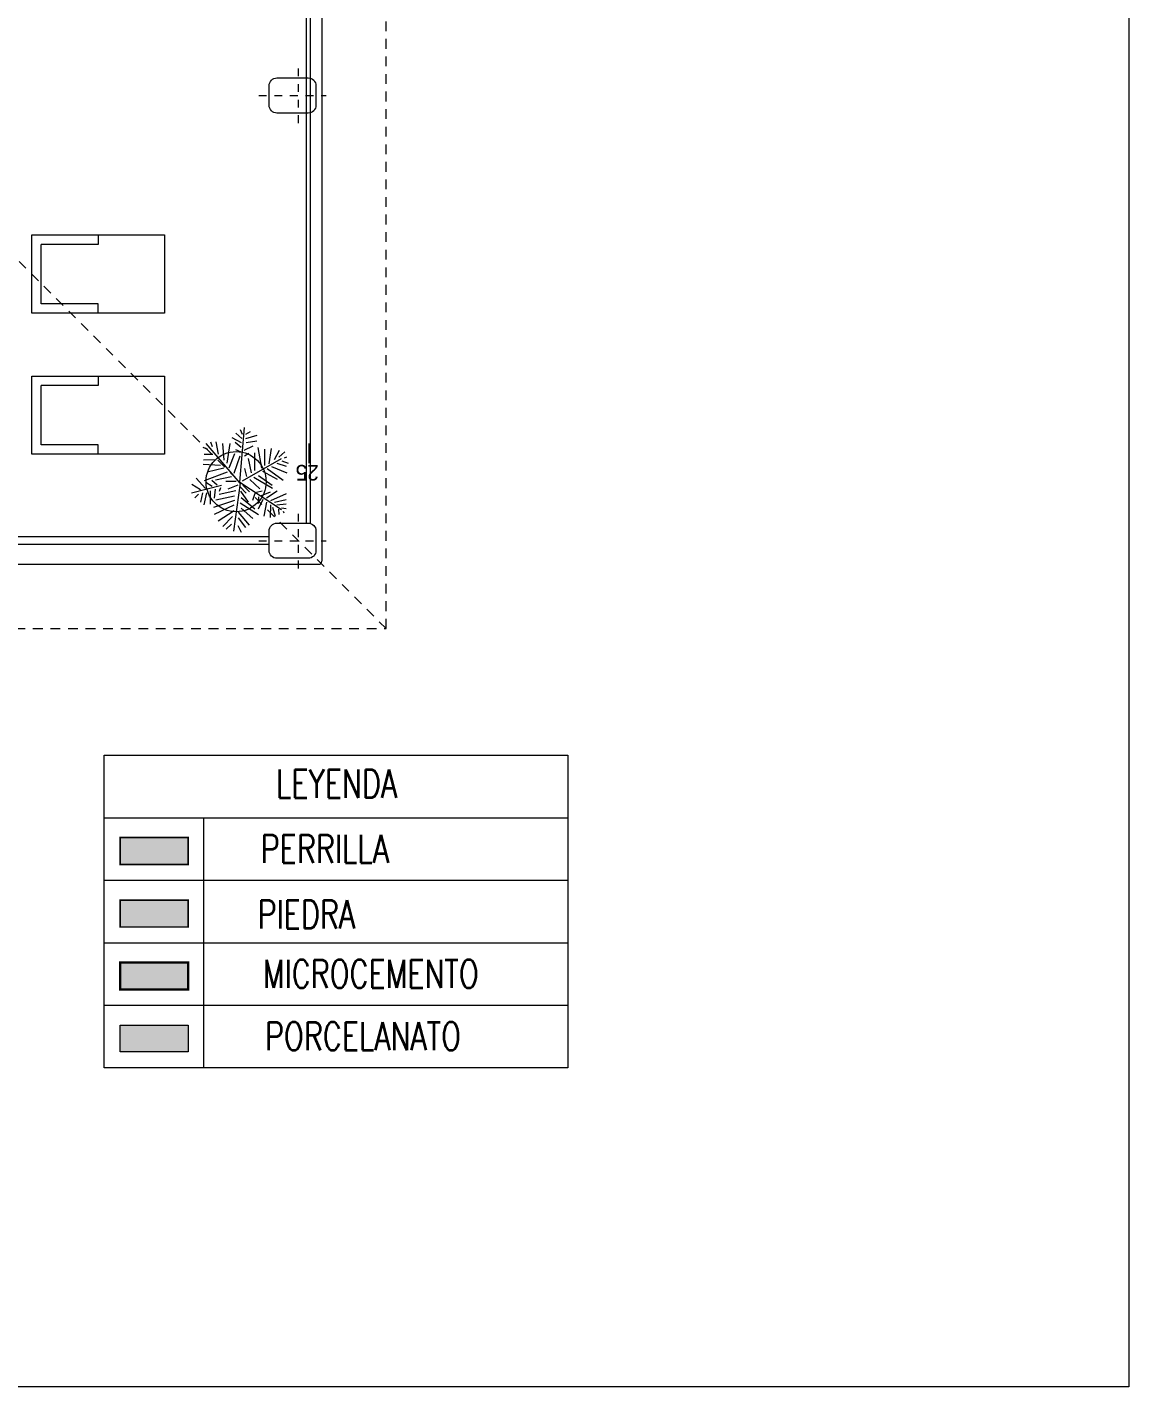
# Model space of a CAD drawing. Header units: metres. Extents: x 113 to 2416, y -346 to 476.
# Drawn here: x 230.86 to 244.97, y -228.66 to -211.25 of the extents above; entities that cross this region are included whole.
import ezdxf

# ---------------------------------------------------------------- set-up
doc = ezdxf.new("R2010")
doc.units = ezdxf.units.M
for name, pattern in [('0', [0]), ('CONTINUA', [0]), ('DASHED', [0.75, 0.5, -0.25]), ('HIDDEN2', [0.1875, 0.125, -0.0625])]:
    doc.linetypes.add(name, pattern=pattern)
doc.layers.get('0').update_dxf_attribs({"color": 250, "linetype": '0', "lineweight": 20})
doc.layers.get('Defpoints').update_dxf_attribs({"color": 6})
for name, color, linetype, lineweight in [('3.13 T.PRSENTACION', 252, 'CONTINUA', 0), ('A-WALL', 250, 'Continuous', 20), ('baños', 140, 'Continuous', 0), ('EJES', 43, 'DASHED', 0), ('MOBILIARIOS', 252, 'Continuous', 0), ('muros bajitos', 252, 'Continuous', 5), ('piso', 253, 'Continuous', 0), ('SE-3', 253, 'Continuous', 5), ('textos', 7, 'Continuous', 0)]:
    doc.layers.add(name, color=color, linetype=linetype, lineweight=lineweight)
doc.layers.add('ARBOLES CTB', color=7, linetype='Continuous', lineweight=0, true_color=0x4f6a34, transparency=0.3)
doc.layers.add('REVESTIMIENTO EXTERIOR', color=7, linetype='Continuous', lineweight=5, true_color=0xffdebd)
doc.layers.add('Techos 1', color=7, linetype='HIDDEN2', lineweight=9, true_color=0x42391a)
doc.styles.add('Arch-Dim', font='romans.shx', dxfattribs={"width": 0.75})
doc.styles.get("Standard").update_dxf_attribs({"font": 'arial.ttf', "height": 0.1875})
doc.styles.add('TRESTRECE', font='')
doc.styles.get('TRESTRECE').set_extended_font_data('Champagne & Limousines')

# ---------------------------------------------------------------- blocks, each defined once
blk = doc.blocks.new('A$C309F5F81')
at = {"linetype": 'ByBlock'}
for p, q in [((0.614, 0.866), (0.564, 0.949)), ((0.574, 0.659), (0.649, 0.955)), ((0.549, 0.475), (0.16, 0.809)), ((0.218, 0.791), (0.198, 0.838)), ((0.268, 0.744), (0.268, 0.828)), ((0.319, 0.71), (0.323, 0.836)), ((0.377, 0.666), (0.366, 0.84)), ((0.441, 0.603), (0.527, 0.828)), ((0.603, 0.817), (0.499, 0.906)), ((0.582, 0.748), (0.542, 0.813)), ((0.645, 0.845), (0.738, 0.866)), ((0.645, 0.805), (0.764, 0.831)), ((0.657, 0.884), (0.696, 0.92)), ((0.263, 0.688), (0.141, 0.71)), ((0.192, 0.747), (0.145, 0.762)), ((0.401, 0.635), (0.441, 0.8)), ((0.488, 0.56), (0.52, 0.718)), ((0.57, 0.699), (0.525, 0.752)), ((0.596, 0.669), (0.631, 0.681)), ((0.61, 0.72), (0.699, 0.73)), ((0.624, 0.77), (0.756, 0.77)), ((0.626, 0.517), (0.662, 0.682)), ((0.677, 0.528), (0.717, 0.714)), ((0.72, 0.528), (0.791, 0.737)), ((0.767, 0.536), (0.859, 0.729)), ((0.823, 0.532), (0.925, 0.69)), ((0.152, 0.46), (0.103, 0.553)), ((0.323, 0.631), (0.158, 0.643)), ((0.351, 0.603), (0.16, 0.573)), ((0.398, 0.583), (0.257, 0.527)), ((0.535, 0.513), (0.535, 0.615)), ((0.549, 0.475), (1.024, 0.54)), ((0.57, 0.497), (0.61, 0.596)), ((0.878, 0.548), (0.977, 0.643)), ((0.953, 0.56), (1.004, 0.611)), ((0.539, 0.477), (0, 0.431)), ((0.071, 0.452), (0.024, 0.47)), ((0.067, 0.417), (0.042, 0.373)), ((0.111, 0.456), (0.057, 0.516)), ((0.111, 0.417), (0.077, 0.306)), ((0.15, 0.413), (0.132, 0.309)), ((0.197, 0.462), (0.15, 0.523)), ((0.225, 0.434), (0.182, 0.346)), ((0.243, 0.464), (0.221, 0.516)), ((0.279, 0.432), (0.254, 0.389)), ((0.452, 0.532), (0.279, 0.474)), ((0.526, 0.449), (0.307, 0.067)), ((0.484, 0.407), (0.405, 0.426)), ((0.539, 0.477), (0.811, 0.066)), ((0.587, 0.474), (0.649, 0.414)), ((0.63, 0.469), (0.736, 0.395)), ((0.692, 0.465), (0.803, 0.328)), ((0.744, 0.474), (0.859, 0.292)), ((0.795, 0.465), (0.898, 0.347)), ((0.835, 0.493), (0.964, 0.386)), ((0.893, 0.493), (0.988, 0.422)), ((0.968, 0.497), (1.032, 0.465)), ((0.401, 0.26), (0.197, 0.296)), ((0.426, 0.328), (0.252, 0.328)), ((0.448, 0.363), (0.307, 0.39)), ((0.473, 0.292), (0.57, 0.158)), ((0.492, 0.339), (0.598, 0.154)), ((0.513, 0.377), (0.607, 0.279)), ((0.64, 0.313), (0.626, 0.258)), ((0.652, 0.329), (0.72, 0.351)), ((0.684, 0.293), (0.749, 0.296)), ((0.71, 0.249), (0.807, 0.295)), ((0.358, 0.189), (0.208, 0.163)), ((0.374, 0.229), (0.216, 0.229)), ((0.315, 0.135), (0.224, 0.084)), ((0.386, 0.166), (0.448, 0.013)), ((0.405, 0.206), (0.52, 0.048)), ((0.433, 0.253), (0.512, 0.107)), ((0.696, 0.213), (0.624, 0.109)), ((0.671, 0.263), (0.635, 0.174)), ((0.72, 0.17), (0.653, 0.017)), ((0.738, 0.135), (0.71, 0.02)), ((0.738, 0.213), (0.874, 0.241)), ((0.764, 0.174), (0.888, 0.177)), ((0.785, 0.156), (0.874, 0.127)), ((0.295, 0.091), (0.24, 0.032)), ((0.299, 0.036), (0.291, 0.013)), ((0.33, 0.064), (0.351, 0)), ((0.354, 0.111), (0.381, 0.02)), ((0.764, 0.113), (0.753, 0.02)), ((0.793, 0.066), (0.799, 0.02)), ((0.807, 0.095), (0.86, 0.091)), ((0.825, 0.048), (0.842, 0.042))]:
    blk.add_line(p, q, dxfattribs=at)
blk = doc.blocks.new('PL BASE 2N NASAS 09')
at = {"layer": 'A-WALL'}
for points in [[(184.498, -19.511), (184.098, -19.511, -0.414214), (183.998, -19.411), (183.998, -19.161, -0.414214), (184.098, -19.061), (184.498, -19.061, -0.414214), (184.598, -19.161), (184.598, -19.411, -0.414214)], [(184.498, -25.212), (184.098, -25.212, -0.414214), (183.998, -25.112), (183.998, -24.862, -0.414214), (184.098, -24.762), (184.498, -24.762, -0.414214), (184.598, -24.862), (184.598, -25.112, -0.414214)]]:
    blk.add_lwpolyline(points, format="xyb", close=True, dxfattribs=at)
at = {"layer": 'muros bajitos'}
for p, q in [((184.474, -11.362), (184.474, -24.762)), ((184.524, -11.358), (184.524, -24.765)), ((183.998, -24.935), (179.598, -24.935)), ((183.998, -25.035), (179.598, -25.035))]:
    blk.add_line(p, q, dxfattribs=at)
at = {"layer": 'piso'}
for p, q in [((184.673, -5.175), (184.673, -25.249)), ((179.568, -25.289), (184.633, -25.289))]:
    blk.add_line(p, q, dxfattribs=at)
blk.add_arc((184.633, -25.249), 0.04, 270, 0, dxfattribs=at)
at = {"layer": 'Techos 1'}
for p, q in [((185.498, -26.112), (185.498, -4.312)), ((185.498, -26.112), (180.508, -21.123)), ((160.048, -26.112), (185.498, -26.112))]:
    blk.add_line(p, q, dxfattribs=at)
at = {"layer": 'baños', "linetype": 'Continuous', "flags": 8}
for tag, p in [('MODELNUMBER', (167.133, -5.631, 0)), ('TRADENAME', (167.133, -5.631, 0)), ('PRODUCT', (167.133, -5.631, 0)), ('MATERIAL', (167.133, -5.631, 0)), ('MODELNUMBER', (168.308, -5.631, 0)), ('TRADENAME', (168.308, -5.631, 0)), ('PRODUCT', (168.308, -5.631, 0)), ('MATERIAL', (168.308, -5.631, 0))]:
    blk.add_attdef(tag, p, '', height=0.0000254, rotation=180.0001, dxfattribs=at)
at = {"layer": 'baños', "linetype": 'Continuous'}
for tag, p, rotation in [('MODELNUMBER', (169.243, -19.706), 180.0001), ('TRADENAME', (169.243, -19.706), 180.0001), ('PRODUCT', (169.243, -19.706), 180.0001), ('MATERIAL', (169.243, -19.706), 180.0001), ('MODELNUMBER', (169.952, -19.706), 179.9999), ('TRADENAME', (169.952, -19.706), 179.9999), ('PRODUCT', (169.952, -19.706), 179.9999), ('MATERIAL', (169.952, -19.706), 179.9999)]:
    blk.add_attdef(tag, p, '', height=0.0000254, rotation=rotation, dxfattribs=at)
blk = doc.blocks.new('PL MUEBLES 2N NASAS 09')
at = {"layer": '3.13 T.PRSENTACION', "transparency": 33554508}
blk.add_line((234.419, 38.973), (234.419, 38.723), dxfattribs=at)
at = {"layer": 'EJES', "ltscale": 0.03}
for p, q in [((234.287, 43.077), (234.287, 43.802)), ((233.779, 43.431), (234.641, 43.431)), ((234.287, 37.376), (234.287, 38.101)), ((233.779, 37.73), (234.641, 37.73))]:
    blk.add_line(p, q, dxfattribs=at)
at = {"layer": 'MOBILIARIOS'}
for p, q in [((230.872, 40.645), (230.872, 41.645)), ((230.872, 41.645), (232.572, 41.645)), ((231.722, 41.645), (231.722, 41.525)), ((232.572, 41.645), (232.572, 40.645)), ((230.992, 40.765), (230.992, 41.525)), ((231.722, 41.525), (230.992, 41.525)), ((231.722, 40.765), (230.992, 40.765)), ((231.722, 40.645), (231.722, 40.765)), ((232.572, 40.645), (230.872, 40.645)), ((230.872, 38.838), (230.872, 39.838)), ((230.872, 39.838), (232.572, 39.838)), ((230.992, 38.958), (230.992, 39.718)), ((231.722, 39.718), (230.992, 39.718)), ((231.722, 39.838), (231.722, 39.718)), ((232.572, 39.838), (232.572, 38.838)), ((232.572, 38.838), (230.872, 38.838)), ((231.722, 38.958), (230.992, 38.958)), ((231.722, 38.838), (231.722, 38.958))]:
    blk.add_line(p, q, dxfattribs=at)
at = {"layer": 'piso'}
blk.add_circle((233.489, 38.486), 0.385, dxfattribs=at)
blk.add_blockref('PL BASE 2N NASAS 09', (49.914, 62.717))
at = {"layer": 'ARBOLES CTB', "xscale": -1.298522266356366, "yscale": 1.298522266356366, "zscale": 1.298522266356366, "rotation": 90}
blk.add_blockref('A$C309F5F81', (234.156, 39.181), dxfattribs=at)
at = {"layer": '3.13 T.PRSENTACION', "transparency": 33554508, "insert": (234.549, 38.501), "char_height": 0.2, "attachment_point": 1, "rotation": 180, "style": 'TRESTRECE'}
blk.add_mtext_dynamic_manual_height_columns('25', width=1.29242, gutter_width=1, heights=[0], dxfattribs=at)

msp = doc.modelspace()

# ---------------------------------------------------------------- hatches: boundary and pattern name
at = {"layer": 'REVESTIMIENTO EXTERIOR'}
h = msp.add_hatch(color=256, dxfattribs=at)
h.dxf.hatch_style = 1
h.paths.add_polyline_path([(232.053, -221.628), (232.926, -221.628), (232.926, -221.972), (232.053, -221.972)])
at = {"layer": 'REVESTIMIENTO EXTERIOR', "true_color": 0xf8991e}
h = msp.add_hatch(color=30, dxfattribs=at)
h.dxf.hatch_style = 1
h.paths.add_polyline_path([(232.053, -222.428), (232.926, -222.428), (232.926, -222.772), (232.053, -222.772)])
at = {"layer": 'SE-3', "true_color": 0xd7ebd2, "transparency": 33554687}
h = msp.add_hatch(color=254, dxfattribs=at)
h.dxf.hatch_style = 1
h.paths.add_polyline_path([(232.053, -223.228), (232.926, -223.228), (232.926, -223.572), (232.053, -223.572)])
at = {"layer": 'SE-3', "true_color": 0x84b4e1, "transparency": 33554687}
h = msp.add_hatch(color=151, dxfattribs=at)
h.dxf.hatch_style = 1
h.paths.add_polyline_path([(232.053, -224.028), (232.926, -224.028), (232.926, -224.372), (232.053, -224.372)])

# ---------------------------------------------------------------- linework, layer by layer
at = {"layer": 'Defpoints', "lineweight": 13}
msp.add_lwpolyline([(188.675, -187.871), (244.973, -187.871), (244.973, -228.66), (188.675, -228.66)], close=True, dxfattribs=at)
at = {"layer": 'REVESTIMIENTO EXTERIOR', "const_width": 0.02}
msp.add_lwpolyline([(232.053, -221.628), (232.926, -221.628), (232.926, -221.972), (232.053, -221.972)], close=True, dxfattribs=at)
at = {"layer": 'REVESTIMIENTO EXTERIOR', "color": 30, "true_color": 0xf8991e, "const_width": 0.02}
msp.add_lwpolyline([(232.053, -222.428), (232.926, -222.428), (232.926, -222.772), (232.053, -222.772)], close=True, dxfattribs=at)
at = {"layer": 'SE-3', "color": 254, "true_color": 0xd7ebd2, "transparency": 33554687, "const_width": 0.03}
msp.add_lwpolyline([(232.053, -223.228), (232.926, -223.228), (232.926, -223.572), (232.053, -223.572)], close=True, dxfattribs=at)
at = {"layer": 'SE-3', "color": 151, "true_color": 0x84b4e1, "transparency": 33554687}
msp.add_lwpolyline([(232.053, -224.028), (232.926, -224.028), (232.926, -224.372), (232.053, -224.372)], close=True, dxfattribs=at)
at = {"layer": 'textos'}
for p, q in [((231.851, -221.374), (237.786, -221.374)), ((233.121, -221.374), (233.121, -224.574)), ((231.851, -222.174), (237.786, -222.174)), ((231.851, -222.974), (237.786, -222.974)), ((231.851, -223.774), (237.786, -223.774))]:
    msp.add_line(p, q, dxfattribs=at)
msp.add_lwpolyline([(231.851, -224.574), (231.851, -220.574), (237.786, -220.574), (237.786, -224.574)], close=True, dxfattribs=at)

# ---------------------------------------------------------------- block references
at = {"layer": 'REVESTIMIENTO EXTERIOR', "color": 30, "true_color": 0xf8991e}
msp.add_blockref('PL MUEBLES 2N NASAS 09', (0.05, -255.557), dxfattribs=at)

# ---------------------------------------------------------------- texts
at = {"layer": 'textos', "lineweight": 13, "char_height": 0.36, "attachment_point": 1, "style": 'Arch-Dim'}
for s, insert in [('\\pxqc;LEYENDA', (232.556, -220.757)), ('\\pxqc;PERRILLA', (232.406, -221.591)), ('\\pxqc;PIEDRA', (232.168, -222.43)), ('\\pxqc;MICROCEMENTO', (232.995, -223.191)), ('\\pxqc;PORCELANATO', (232.895, -223.991))]:
    msp.add_mtext_dynamic_manual_height_columns(s, width=4.53823, gutter_width=15, heights=[0.8], dxfattribs=dict(at, insert=insert))

doc.saveas('drawing.dxf')
